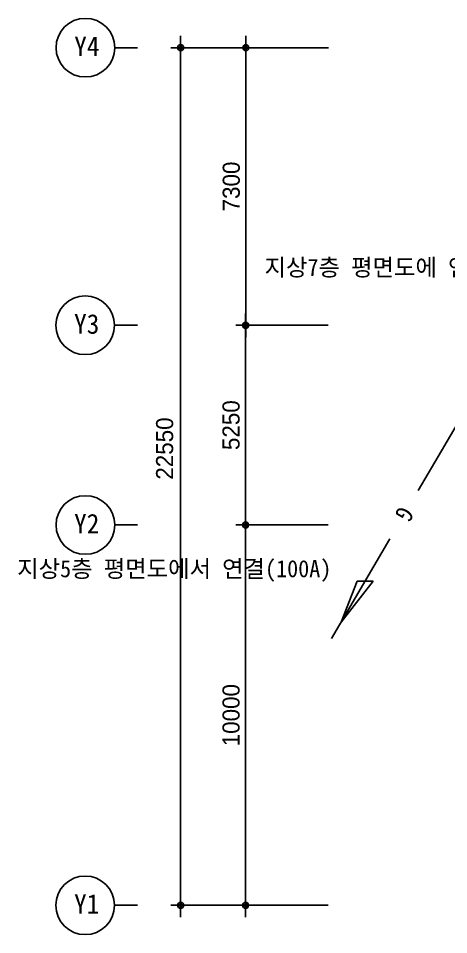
# Model space of a CAD drawing. Header units: millimetres. Extents: x 16332047 to 33387680, y -14835522 to -7015081.
# Drawn here: x 16987877 to 16999197, y -7494892 to -7470800 of the extents above; entities that cross this region are included whole.
import ezdxf
from ezdxf.enums import TextEntityAlignment as Align

# ---------------------------------------------------------------- set-up
doc = ezdxf.new("R2010")
doc.units = ezdxf.units.MM
doc.header["$LTSCALE"] = 300
doc.header["$MEASUREMENT"] = 0
doc.layers.get('0').update_dxf_attribs({"linetype": 'CONTINUOUS'})
doc.layers.add('arch', color=255, linetype='CONTINUOUS', lineweight=25)
doc.layers.add('R', color=15, linetype='CONTINUOUS')
doc.layers.add('TEXT', color=3, linetype='CONTINUOUS')
doc.styles.add('돋움', font='HYGTRE.TTF')
doc.styles.add('돋움체', font='')
doc.styles.get('돋움체').set_extended_font_data('DotumChe')

# ---------------------------------------------------------------- blocks, each defined once
blk = doc.blocks.new('DIMDOT')
at = {"color": 0}
blk.add_line((-2, 0), (2, 0), dxfattribs=at)
for radius in [0.5, 0.25]:
    blk.add_circle((0, 0), radius, dxfattribs=at)

msp = doc.modelspace()

# ---------------------------------------------------------------- linework, layer by layer
at = {"layer": 'arch'}
for p, q in [((16992147, -7471262), (16992147, -7494121)), ((16991013, -7471571), (16990413, -7471571)), ((16996032, -7471571), (16991890, -7471571)), ((16996027, -7471571), (16993603, -7471571)), ((16993861, -7478871), (16993861, -7471571)), ((16992147, -7471725), (16992147, -7471880)), ((16993860, -7471725), (16993860, -7471880)), ((16991008, -7478871), (16990408, -7478871)), ((16996027, -7478871), (16993599, -7478871)), ((16996027, -7478871), (16993603, -7478871)), ((16993856, -7484121), (16993856, -7478871)), ((16991008, -7484121), (16990408, -7484121)), ((16996027, -7484121), (16993599, -7484121)), ((16996027, -7484121), (16993599, -7484121)), ((16993856, -7494121), (16993856, -7484121)), ((16992147, -7493967), (16992147, -7493812)), ((16993856, -7493967), (16993856, -7493812)), ((16991008, -7494121), (16990408, -7494121)), ((16996028, -7494121), (16991890, -7494121)), ((16996028, -7494121), (16991890, -7494121)), ((16992147, -7494121), (16992147, -7494326)), ((16993856, -7494121), (16993856, -7494326))]:
    msp.add_line(p, q, dxfattribs=at)
for centre in [(16989641, -7471571), (16989637, -7478871), (16989641, -7484121), (16989637, -7494121)]:
    msp.add_circle(centre, 771, dxfattribs=at)
at = {"layer": 'R', "color": 0}
for p, q in [((16999781, -7480849), (16998399, -7483210)), ((16997653, -7484484), (16996119, -7487104)), ((16996368, -7486679), (16997208, -7485599)), ((16996791, -7485599), (16996368, -7486679)), ((16996791, -7485599), (16997208, -7485599))]:
    msp.add_line(p, q, dxfattribs=at)

# ---------------------------------------------------------------- block references
at = {"layer": 'arch', "xscale": 154.2857142857142, "yscale": 154.2857142857142, "zscale": 154.2857142857142}
for p, rotation in [((16992147, -7471571), 90), ((16992147, -7471571), 90), ((16993860, -7471571), 90), ((16993860, -7471571), 90), ((16993856, -7478871), 90), ((16993860, -7478871), 270), ((16993856, -7484121), 90), ((16993856, -7484121), 270), ((16992147, -7494121), 270), ((16992147, -7494121), 270), ((16993856, -7494121), 270), ((16993856, -7494121), 270)]:
    msp.add_blockref('DIMDOT', p, dxfattribs=dict(at, rotation=rotation))

# ---------------------------------------------------------------- texts
at = {"layer": 'arch', "style": '돋움체'}
for s, p in [('Y4', (16989680, -7471535)), ('Y3', (16989676, -7478835)), ('Y2', (16989676, -7484085)), ('Y1', (16989676, -7494085))]:
    msp.add_text(s, height=514.3, dxfattribs=at).set_placement(p, align=Align.MIDDLE_CENTER)
at = {"layer": 'arch', "char_height": 450, "attachment_point": 5, "rotation": 90, "style": '돋움'}
for s, insert in [('\\A1;7300', (16993481, -7475221)), ('\\A1;5250', (16993476, -7481496)), ('\\A1;22550', (16991728, -7482111)), ('\\A1;10000', (16993476, -7489121))]:
    msp.add_mtext(s, dxfattribs=dict(at, insert=insert))
at = {"layer": 'TEXT', "color": 6, "style": '돋움체'}
msp.add_text('지상7층 평면도에 연결(STS 50A)', height=450, rotation=360, dxfattribs=at).set_placement((16994354, -7477571, 0))
at = {"layer": 'TEXT', "color": 0, "style": '돋움체'}
msp.add_text('G', height=450, rotation=240, dxfattribs=at).set_placement((16998039, -7483835), align=Align.MIDDLE)
at = {"layer": 'TEXT', "style": '돋움체'}
msp.add_text('지상5층 평면도에서 연결(100A)', height=450, rotation=360, dxfattribs=at).set_placement((16987847, -7485495, 0))

doc.saveas('drawing.dxf')
